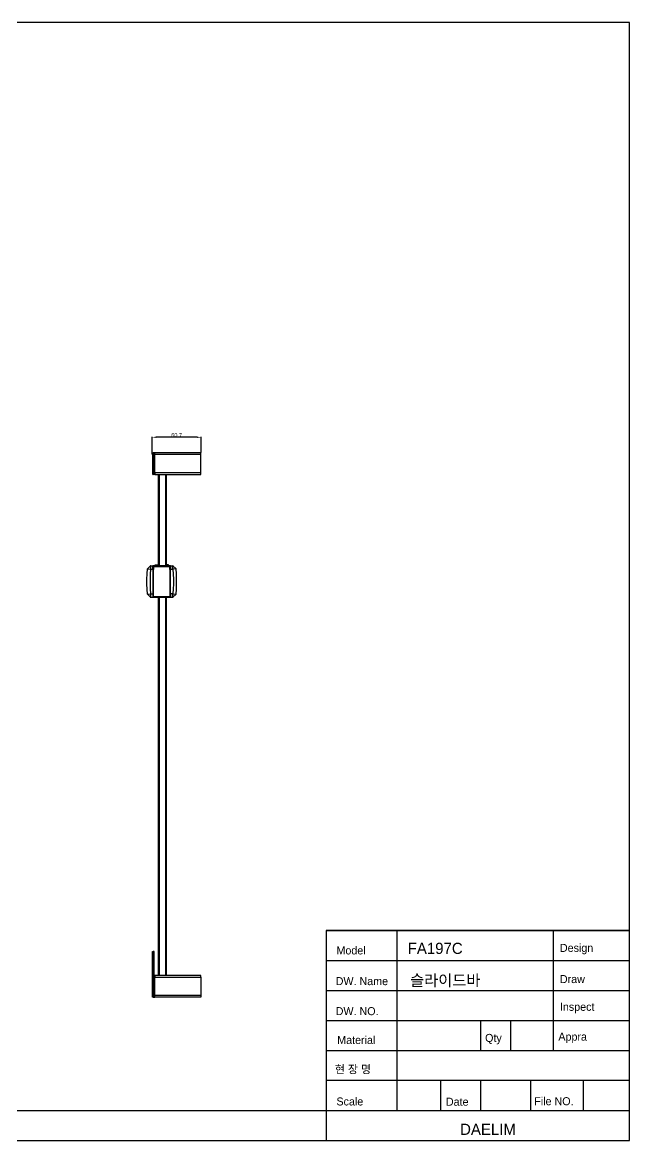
# Model space of a CAD drawing. Header units: millimetres. Extents: x -508 to 1009, y 1682 to 3079.
# Drawn here: x 250 to 1009, y 1682 to 3079 of the extents above; entities that cross this region are included whole.
import ezdxf

# ---------------------------------------------------------------- set-up
doc = ezdxf.new("R2010")
doc.units = ezdxf.units.MM
doc.header["$MEASUREMENT"] = 0
for name, color, linetype in [('____', 5, 'Continuous'), ('Default', 7, 'Continuous'), ('Make2D visible lines', 7, 'Continuous'), ('Make2D visible lines - Tangent', 7, 'Continuous'), ('TEX', 31, 'Continuous')]:
    doc.layers.add(name, color=color, linetype=linetype)
doc.styles.add('Arial', font='arial.ttf')
doc.dimstyles.new('Dimension Style 01', dxfattribs={"dimtxt": 5, "dimasz": 5, "dimexe": 0.5, "dimexo": 0.5, "dimgap": 0.09, "dimtad": 1, "dimtoh": 1, "dimdec": 1, "dimzin": 1, "dimdsep": 46, "dimtxsty": 'Arial', "dimcen": 0.5, "dimadec": 1, "dimazin": 0, "dimtfac": 1, "dimtdec": 4, "dimtix": 1, "dimtmove": 0, "dimatfit": 3, "dimfxl": 1, "dimtolj": 1, "dimtzin": 1, "dimarcsym": 0})

# ---------------------------------------------------------------- blocks, each defined once
blk = doc.blocks.new('*D4')
at = {"layer": 'Default', "color": 0, "lineweight": -2, "transparency": 16777216}
for p, q in [((412.7, 2539.7), (412.7, 2561.2)), ((468.5, 2560.7), (417.7, 2560.7)), ((473.5, 2541.7), (473.5, 2561.2))]:
    blk.add_line(p, q, dxfattribs=at)
at = {"layer": 'Default', "color": 0, "transparency": 16777216}
for points in [[(417.7, 2561.5), (417.7, 2559.8), (412.7, 2560.7)], [(468.5, 2559.8), (468.5, 2561.5), (473.5, 2560.7)]]:
    blk.add_solid(points, dxfattribs=at)
at = {"layer": 'Defpoints', "color": 0, "transparency": 16777216}
for p in [(412.7, 2560.7), (412.7, 2539.2), (473.5, 2541.2)]:
    blk.add_point(p, dxfattribs=at)
at = {"layer": 'Default', "color": 0, "transparency": 16777216, "insert": (443.1, 2563.3), "char_height": 5, "attachment_point": 5, "style": 'Arial'}
blk.add_mtext('\\A1;60.7', dxfattribs=at)

msp = doc.modelspace()

# ---------------------------------------------------------------- linework, layer by layer
at = {"layer": '____'}
for p, q in [((1008.72, 3078.93), (-507.83, 3078.93)), ((1008.72, 1682.06), (1008.72, 3078.93)), ((629.99, 1944.56), (1008.72, 1944.56)), ((629.99, 1944.56), (629.99, 1682.06)), ((1008.72, 1944.56), (629.99, 1944.56)), ((-507.83, 1682.06), (1008.72, 1682.06))]:
    msp.add_line(p, q, dxfattribs=at)
at = {"layer": 'Make2D visible lines'}
for p, q in [((413.73, 2539.18), (412.73, 2539.18)), ((412.73, 2539.18), (412.73, 2516.18)), ((415.04, 2541.18), (413.73, 2541.18)), ((415.04, 2539.18), (413.73, 2539.18)), ((415.05, 2541.18), (415.04, 2541.18)), ((415.04, 2541.18), (415.04, 2539.18)), ((415.07, 2541.18), (415.05, 2541.18)), ((415.08, 2541.18), (415.07, 2541.18)), ((415.09, 2541.18), (415.08, 2541.18)), ((415.1, 2541.18), (415.09, 2541.18)), ((415.11, 2541.18), (415.1, 2541.18)), ((415.12, 2541.18), (415.11, 2541.18)), ((415.13, 2541.17), (415.12, 2541.18)), ((415.14, 2541.17), (415.13, 2541.17)), ((415.15, 2541.17), (415.14, 2541.17)), ((415.15, 2541.16), (415.15, 2541.17)), ((415.16, 2541.16), (415.15, 2541.16)), ((415.17, 2541.16), (415.16, 2541.16)), ((415.18, 2541.15), (415.17, 2541.16)), ((415.19, 2541.15), (415.18, 2541.15)), ((415.2, 2541.14), (415.19, 2541.15)), ((415.21, 2541.14), (415.2, 2541.14)), ((415.22, 2541.13), (415.21, 2541.14)), ((415.23, 2541.12), (415.22, 2541.13)), ((415.24, 2541.11), (415.23, 2541.12)), ((415.23, 2541.12), (415.23, 2541.12)), ((415.25, 2541.1), (415.24, 2541.11)), ((415.26, 2541.1), (415.25, 2541.1)), ((415.26, 2541.09), (415.26, 2541.1)), ((415.27, 2541.08), (415.26, 2541.09)), ((415.28, 2541.07), (415.27, 2541.08)), ((415.29, 2541.06), (415.28, 2541.07)), ((415.28, 2541.07), (415.28, 2541.07)), ((415.3, 2541.05), (415.29, 2541.06)), ((415.3, 2541.04), (415.3, 2541.05)), ((415.31, 2541.03), (415.3, 2541.04)), ((415.31, 2541.02), (415.31, 2541.03)), ((415.32, 2541.01), (415.31, 2541.02)), ((415.32, 2541), (415.32, 2541.01)), ((415.32, 2540.99), (415.32, 2541)), ((415.33, 2540.99), (415.32, 2540.99)), ((415.33, 2540.98), (415.33, 2540.99)), ((415.33, 2540.97), (415.33, 2540.98)), ((415.34, 2540.96), (415.33, 2540.97)), ((415.34, 2540.95), (415.34, 2540.96)), ((415.34, 2540.94), (415.34, 2540.95)), ((415.34, 2540.93), (415.34, 2540.94)), ((415.34, 2540.92), (415.34, 2540.93)), ((415.34, 2540.91), (415.34, 2540.92)), ((415.34, 2540.9), (415.34, 2540.91)), ((415.34, 2540.88), (415.34, 2540.9)), ((415.34, 2539.18), (415.34, 2540.88)), ((415.76, 2539.18), (415.46, 2539.18)), ((415.46, 2539.18), (415.46, 2516.18)), ((473.46, 2541.18), (415.76, 2541.18)), ((473.46, 2539.18), (415.76, 2539.18)), ((473.46, 2539.18), (473.46, 2541.18)), ((473.46, 2516.18), (473.46, 2539.18)), ((412.73, 2516.18), (412.73, 2515.18)), ((412.73, 2515.18), (412.73, 2515.15)), ((412.73, 2515.15), (412.73, 2515.12)), ((412.73, 2515.12), (412.74, 2515.08)), ((412.74, 2515.08), (412.74, 2515.05)), ((412.74, 2515.05), (412.75, 2515.01)), ((412.75, 2515.01), (412.75, 2514.98)), ((412.75, 2514.98), (412.76, 2514.95)), ((412.76, 2514.95), (412.77, 2514.92)), ((412.77, 2514.92), (412.78, 2514.88)), ((412.78, 2514.88), (412.79, 2514.85)), ((412.79, 2514.85), (412.8, 2514.82)), ((412.8, 2514.82), (412.81, 2514.79)), ((412.81, 2514.79), (412.83, 2514.76)), ((412.83, 2514.76), (412.84, 2514.72)), ((412.84, 2514.72), (412.86, 2514.69)), ((412.86, 2514.69), (412.88, 2514.67)), ((412.88, 2514.67), (412.9, 2514.64)), ((412.9, 2514.64), (412.91, 2514.61)), ((412.91, 2514.61), (412.93, 2514.58)), ((412.93, 2514.58), (412.96, 2514.55)), ((412.96, 2514.55), (412.98, 2514.53)), ((412.98, 2514.53), (413, 2514.5)), ((413, 2514.5), (413.02, 2514.48)), ((413.02, 2514.48), (413.05, 2514.45)), ((413.05, 2514.45), (413.07, 2514.43)), ((413.07, 2514.43), (413.1, 2514.41)), ((413.1, 2514.41), (413.13, 2514.39)), ((413.13, 2514.39), (413.15, 2514.37)), ((413.15, 2514.37), (413.18, 2514.35)), ((415.46, 2514.48), (415.46, 2516.18)), ((415.46, 2516.18), (415.76, 2516.18)), ((415.46, 2514.47), (415.46, 2514.48)), ((415.46, 2514.46), (415.46, 2514.47)), ((415.46, 2514.45), (415.46, 2514.46)), ((415.46, 2514.44), (415.46, 2514.45)), ((415.46, 2514.43), (415.46, 2514.44)), ((415.47, 2514.42), (415.46, 2514.43)), ((415.47, 2514.41), (415.47, 2514.42)), ((415.47, 2514.4), (415.47, 2514.41)), ((415.47, 2514.39), (415.47, 2514.4)), ((415.48, 2514.38), (415.47, 2514.39)), ((415.48, 2514.37), (415.48, 2514.38)), ((415.49, 2514.37), (415.48, 2514.37)), ((415.49, 2514.36), (415.49, 2514.37)), ((415.76, 2516.18), (415.76, 2514.18)), ((473.46, 2514.18), (473.46, 2516.18)), ((413.18, 2514.35), (413.21, 2514.33)), ((413.21, 2514.33), (413.24, 2514.31)), ((413.24, 2514.31), (413.27, 2514.3)), ((413.27, 2514.3), (413.3, 2514.28)), ((413.3, 2514.28), (413.33, 2514.27)), ((413.33, 2514.27), (413.36, 2514.25)), ((413.36, 2514.25), (413.4, 2514.24)), ((413.4, 2514.24), (413.43, 2514.23)), ((413.43, 2514.23), (413.46, 2514.22)), ((413.46, 2514.22), (413.49, 2514.21)), ((413.49, 2514.21), (413.53, 2514.21)), ((413.53, 2514.21), (413.56, 2514.2)), ((413.56, 2514.2), (413.6, 2514.19)), ((413.6, 2514.19), (413.63, 2514.19)), ((413.63, 2514.19), (413.66, 2514.19)), ((413.66, 2514.19), (413.7, 2514.19)), ((413.7, 2514.19), (413.73, 2514.18)), ((415.49, 2514.35), (415.49, 2514.36)), ((415.5, 2514.34), (415.49, 2514.35)), ((415.5, 2514.33), (415.5, 2514.34)), ((415.51, 2514.32), (415.5, 2514.33)), ((415.52, 2514.31), (415.51, 2514.32)), ((415.52, 2514.3), (415.52, 2514.31)), ((415.53, 2514.3), (415.52, 2514.3)), ((415.53, 2514.29), (415.53, 2514.3)), ((415.54, 2514.28), (415.53, 2514.29)), ((415.55, 2514.27), (415.54, 2514.28)), ((415.56, 2514.27), (415.55, 2514.27)), ((415.56, 2514.26), (415.56, 2514.27)), ((415.57, 2514.25), (415.56, 2514.26)), ((415.58, 2514.25), (415.57, 2514.25)), ((415.59, 2514.24), (415.58, 2514.25)), ((415.6, 2514.23), (415.59, 2514.24)), ((415.61, 2514.22), (415.6, 2514.23)), ((415.6, 2514.23), (415.6, 2514.23)), ((415.62, 2514.22), (415.61, 2514.22)), ((415.63, 2514.21), (415.62, 2514.22)), ((415.64, 2514.21), (415.63, 2514.21)), ((415.65, 2514.21), (415.64, 2514.21)), ((415.66, 2514.2), (415.65, 2514.21)), ((415.67, 2514.2), (415.66, 2514.2)), ((415.68, 2514.2), (415.67, 2514.2)), ((415.69, 2514.19), (415.68, 2514.2)), ((415.7, 2514.19), (415.69, 2514.19)), ((415.71, 2514.19), (415.7, 2514.19)), ((415.72, 2514.19), (415.71, 2514.19)), ((415.73, 2514.19), (415.72, 2514.19)), ((415.74, 2514.19), (415.73, 2514.19)), ((415.75, 2514.19), (415.74, 2514.19)), ((415.76, 2514.18), (415.75, 2514.19)), ((415.76, 2514.18), (473.46, 2514.18)), ((420.08, 2514.18), (420.08, 2399.94)), ((430.08, 2514.18), (430.08, 2399.94)), ((406.58, 2396.23), (410.57, 2399.94)), ((410.2, 2389.74), (410.02, 2383.54)), ((410.13, 2399.94), (410.57, 2399.94)), ((410.49, 2399.87), (410.16, 2399.94)), ((410.57, 2395.94), (410.2, 2389.74)), ((410.57, 2399.94), (413.3, 2399.94)), ((410.57, 2399.94), (410.57, 2395.94)), ((413.3, 2399.94), (413.34, 2399.94)), ((413.34, 2395.94), (413.3, 2395.94)), ((413.3, 2395.94), (413.3, 2364.94)), ((435.56, 2399.94), (413.34, 2399.94)), ((413.34, 2399.94), (413.37, 2399.93)), ((413.37, 2395.94), (413.34, 2395.94)), ((413.37, 2399.93), (413.41, 2399.93)), ((413.41, 2395.95), (413.37, 2395.94)), ((413.41, 2399.93), (413.44, 2399.93)), ((413.44, 2395.95), (413.41, 2395.95)), ((413.44, 2399.93), (413.47, 2399.92)), ((413.48, 2395.95), (413.44, 2395.95)), ((413.47, 2399.92), (413.51, 2399.91)), ((413.51, 2395.95), (413.48, 2395.95)), ((413.51, 2399.91), (413.54, 2399.91)), ((413.55, 2395.94), (413.51, 2395.95)), ((413.54, 2399.91), (413.58, 2399.9)), ((413.58, 2395.94), (413.55, 2395.94)), ((413.58, 2399.9), (413.61, 2399.89)), ((413.62, 2395.94), (413.58, 2395.94)), ((413.61, 2399.89), (413.64, 2399.88)), ((413.65, 2395.93), (413.62, 2395.94)), ((413.64, 2399.88), (413.68, 2399.86)), ((413.69, 2395.92), (413.65, 2395.93)), ((413.68, 2399.86), (413.71, 2399.85)), ((413.72, 2395.91), (413.69, 2395.92)), ((413.71, 2399.85), (413.74, 2399.84)), ((413.76, 2395.9), (413.72, 2395.91)), ((413.74, 2399.84), (413.77, 2399.82)), ((413.79, 2395.89), (413.76, 2395.9)), ((413.77, 2399.82), (413.8, 2399.8)), ((413.83, 2395.88), (413.79, 2395.89)), ((413.8, 2399.8), (413.83, 2399.78)), ((413.83, 2399.78), (413.86, 2399.77)), ((413.86, 2395.87), (413.83, 2395.88)), ((413.86, 2399.77), (413.89, 2399.75)), ((413.89, 2395.85), (413.86, 2395.87)), ((413.89, 2399.75), (413.92, 2399.72)), ((413.92, 2395.84), (413.89, 2395.85)), ((413.92, 2399.72), (413.94, 2399.7)), ((413.95, 2395.82), (413.92, 2395.84)), ((413.94, 2399.7), (413.97, 2399.68)), ((413.99, 2395.81), (413.95, 2395.82)), ((413.97, 2399.68), (414, 2399.66)), ((414.02, 2395.79), (413.99, 2395.81)), ((414, 2399.66), (414.02, 2399.63)), ((414.02, 2399.63), (414.04, 2399.61)), ((414.05, 2395.77), (414.02, 2395.79)), ((414.04, 2399.61), (414.07, 2399.58)), ((414.08, 2395.75), (414.05, 2395.77)), ((414.07, 2399.58), (414.09, 2399.55)), ((414.1, 2395.73), (414.08, 2395.75)), ((414.09, 2399.55), (414.11, 2399.52)), ((414.13, 2395.7), (414.1, 2395.73)), ((414.11, 2399.52), (414.13, 2399.5)), ((414.13, 2399.5), (414.15, 2399.47)), ((414.16, 2395.68), (414.13, 2395.7)), ((414.15, 2399.47), (414.17, 2399.44)), ((414.18, 2395.66), (414.16, 2395.68)), ((414.17, 2399.44), (414.18, 2399.41)), ((414.18, 2399.41), (414.2, 2399.37)), ((414.21, 2395.63), (414.18, 2395.66)), ((414.2, 2399.37), (414.21, 2399.34)), ((414.21, 2399.34), (414.23, 2399.31)), ((414.23, 2395.6), (414.21, 2395.63)), ((414.23, 2399.31), (414.24, 2399.28)), ((414.26, 2395.58), (414.23, 2395.6)), ((414.24, 2399.28), (414.25, 2399.25)), ((414.25, 2399.25), (414.26, 2399.21)), ((414.26, 2399.21), (414.27, 2399.18)), ((414.28, 2395.55), (414.26, 2395.58)), ((414.27, 2399.18), (414.28, 2399.14)), ((414.28, 2399.14), (414.29, 2399.11)), ((414.3, 2395.52), (414.28, 2395.55)), ((414.29, 2399.11), (414.29, 2399.08)), ((414.29, 2399.08), (414.3, 2399.04)), ((414.3, 2399.04), (414.3, 2399.01)), ((414.3, 2399.01), (414.3, 2398.97)), ((414.3, 2398.97), (414.3, 2398.94)), ((414.3, 2398.94), (414.3, 2395.54)), ((414.3, 2365.35), (414.3, 2395.52)), ((416.11, 2400.89), (416.11, 2399.94)), ((432.26, 2401.39), (430.08, 2401.39)), ((432.27, 2401.39), (432.26, 2401.39)), ((432.29, 2401.39), (432.27, 2401.39)), ((432.31, 2401.39), (432.29, 2401.39)), ((432.33, 2401.39), (432.31, 2401.39)), ((432.34, 2401.38), (432.33, 2401.39)), ((432.36, 2401.38), (432.34, 2401.38)), ((432.38, 2401.38), (432.36, 2401.38)), ((432.39, 2401.37), (432.38, 2401.38)), ((432.41, 2401.37), (432.39, 2401.37)), ((432.42, 2401.36), (432.41, 2401.37)), ((432.44, 2401.36), (432.42, 2401.36)), ((432.46, 2401.35), (432.44, 2401.36)), ((432.47, 2401.34), (432.46, 2401.35)), ((432.49, 2401.34), (432.47, 2401.34)), ((432.5, 2401.33), (432.49, 2401.34)), ((432.52, 2401.32), (432.5, 2401.33)), ((432.53, 2401.31), (432.52, 2401.32)), ((432.55, 2401.3), (432.53, 2401.31)), ((432.56, 2401.29), (432.55, 2401.3)), ((432.57, 2401.28), (432.56, 2401.29)), ((432.59, 2401.27), (432.57, 2401.28)), ((432.6, 2401.26), (432.59, 2401.27)), ((432.61, 2401.24), (432.6, 2401.26)), ((432.62, 2401.23), (432.61, 2401.24)), ((432.63, 2401.22), (432.62, 2401.23)), ((432.65, 2401.21), (432.63, 2401.22)), ((432.66, 2401.19), (432.65, 2401.21)), ((432.67, 2401.18), (432.66, 2401.19)), ((432.68, 2401.17), (432.67, 2401.18)), ((432.68, 2401.15), (432.68, 2401.17)), ((432.69, 2401.14), (432.68, 2401.15)), ((432.7, 2401.12), (432.69, 2401.14)), ((432.71, 2401.11), (432.7, 2401.12)), ((432.72, 2401.09), (432.71, 2401.11)), ((432.72, 2401.07), (432.72, 2401.09)), ((432.73, 2401.06), (432.72, 2401.07)), ((432.73, 2401.04), (432.73, 2401.06)), ((432.74, 2401.03), (432.73, 2401.04)), ((432.74, 2401.01), (432.74, 2401.03)), ((432.75, 2400.99), (432.74, 2401.01)), ((432.75, 2400.98), (432.75, 2400.99)), ((432.75, 2400.96), (432.75, 2400.98)), ((432.75, 2400.94), (432.75, 2400.96)), ((432.76, 2400.93), (432.75, 2400.94)), ((432.76, 2400.91), (432.76, 2400.93)), ((432.76, 2400.89), (432.76, 2400.91)), ((432.76, 2399.94), (432.76, 2400.89)), ((434.59, 2398.94), (434.6, 2398.97)), ((434.59, 2395.54), (434.59, 2398.94)), ((434.62, 2395.55), (434.59, 2395.52)), ((434.59, 2395.52), (434.59, 2365.35)), ((434.6, 2399.08), (434.61, 2399.11)), ((434.6, 2399.04), (434.6, 2399.08)), ((434.6, 2399.01), (434.6, 2399.04)), ((434.6, 2398.97), (434.6, 2399.01)), ((434.61, 2399.11), (434.62, 2399.14)), ((434.62, 2399.18), (434.63, 2399.21)), ((434.62, 2399.14), (434.62, 2399.18)), ((434.64, 2395.58), (434.62, 2395.55)), ((434.63, 2399.21), (434.64, 2399.25)), ((434.64, 2399.25), (434.66, 2399.28)), ((434.66, 2395.6), (434.64, 2395.58)), ((434.66, 2399.28), (434.67, 2399.31)), ((434.69, 2395.63), (434.66, 2395.6)), ((434.67, 2399.31), (434.68, 2399.34)), ((434.68, 2399.34), (434.7, 2399.37)), ((434.71, 2395.66), (434.69, 2395.63)), ((434.7, 2399.37), (434.71, 2399.41)), ((434.71, 2399.41), (434.73, 2399.44)), ((434.74, 2395.68), (434.71, 2395.66)), ((434.73, 2399.44), (434.75, 2399.47)), ((434.76, 2395.7), (434.74, 2395.68)), ((434.75, 2399.47), (434.77, 2399.5)), ((434.79, 2395.73), (434.76, 2395.7)), ((434.77, 2399.5), (434.79, 2399.52)), ((434.79, 2399.52), (434.81, 2399.55)), ((434.82, 2395.75), (434.79, 2395.73)), ((434.81, 2399.55), (434.83, 2399.58)), ((434.85, 2395.77), (434.82, 2395.75)), ((434.83, 2399.58), (434.85, 2399.61)), ((434.85, 2399.61), (434.88, 2399.63)), ((434.88, 2395.79), (434.85, 2395.77)), ((434.88, 2399.63), (434.9, 2399.66)), ((434.91, 2395.81), (434.88, 2395.79)), ((434.9, 2399.66), (434.93, 2399.68)), ((434.94, 2395.82), (434.91, 2395.81)), ((434.93, 2399.68), (434.95, 2399.7)), ((434.97, 2395.84), (434.94, 2395.82)), ((434.95, 2399.7), (434.98, 2399.72)), ((435, 2395.85), (434.97, 2395.84)), ((434.98, 2399.72), (435.01, 2399.75)), ((435.04, 2395.87), (435, 2395.85)), ((435.01, 2399.75), (435.04, 2399.77)), ((435.04, 2399.77), (435.06, 2399.78)), ((435.07, 2395.88), (435.04, 2395.87)), ((435.06, 2399.78), (435.09, 2399.8)), ((435.1, 2395.89), (435.07, 2395.88)), ((435.09, 2399.8), (435.13, 2399.82)), ((435.14, 2395.9), (435.1, 2395.89)), ((435.13, 2399.82), (435.16, 2399.84)), ((435.17, 2395.91), (435.14, 2395.9)), ((435.16, 2399.84), (435.19, 2399.85)), ((435.21, 2395.92), (435.17, 2395.91)), ((435.19, 2399.85), (435.22, 2399.86)), ((435.24, 2395.93), (435.21, 2395.92)), ((435.22, 2399.86), (435.25, 2399.88)), ((435.28, 2395.94), (435.24, 2395.93)), ((435.25, 2399.88), (435.29, 2399.89)), ((435.31, 2395.94), (435.28, 2395.94)), ((435.29, 2399.89), (435.32, 2399.9)), ((435.35, 2395.94), (435.31, 2395.94)), ((435.32, 2399.9), (435.35, 2399.91)), ((435.35, 2399.91), (435.39, 2399.91)), ((435.38, 2395.95), (435.35, 2395.94)), ((435.42, 2395.95), (435.38, 2395.95)), ((435.39, 2399.91), (435.42, 2399.92)), ((435.42, 2399.92), (435.46, 2399.93)), ((435.45, 2395.95), (435.42, 2395.95)), ((435.49, 2395.95), (435.45, 2395.95)), ((435.46, 2399.93), (435.49, 2399.93)), ((435.49, 2399.93), (435.53, 2399.93)), ((435.52, 2395.94), (435.49, 2395.95)), ((435.56, 2395.94), (435.52, 2395.94)), ((435.53, 2399.93), (435.56, 2399.94)), ((435.56, 2399.94), (435.59, 2399.94)), ((435.59, 2395.94), (435.56, 2395.94)), ((435.59, 2399.94), (435.59, 2395.94)), ((435.59, 2399.94), (438.43, 2399.94)), ((435.59, 2395.94), (438.43, 2395.94)), ((435.59, 2364.94), (435.59, 2395.94)), ((438.43, 2395.94), (438.43, 2399.94)), ((438.43, 2399.94), (438.77, 2399.94)), ((438.43, 2399.94), (442.42, 2396.23)), ((442.42, 2396.23), (438.43, 2395.94)), ((438.43, 2395.94), (438.79, 2389.74)), ((438.74, 2399.94), (438.47, 2399.89)), ((438.79, 2389.74), (438.97, 2383.54)), ((442.79, 2389.92), (442.42, 2396.23)), ((442.97, 2383.6), (442.79, 2389.92)), ((410.02, 2383.54), (410.02, 2377.33)), ((410.02, 2377.33), (410.2, 2371.13)), ((438.97, 2377.33), (438.79, 2371.13)), ((438.97, 2383.54), (438.97, 2377.33)), ((442.79, 2370.95), (442.97, 2377.27)), ((442.97, 2377.27), (442.97, 2383.6)), ((406.58, 2364.64), (410.57, 2364.94)), ((410.57, 2360.94), (406.58, 2364.64)), ((410.13, 2360.94), (410.57, 2360.94)), ((410.16, 2360.94), (410.49, 2361.01)), ((410.2, 2371.13), (410.57, 2364.94)), ((410.57, 2364.94), (410.57, 2360.94)), ((410.57, 2364.94), (413.3, 2364.94)), ((410.57, 2360.94), (413.3, 2360.94)), ((413.3, 2364.94), (413.34, 2364.93)), ((413.3, 2364.94), (413.3, 2360.94)), ((413.3, 2360.94), (413.34, 2360.94)), ((413.34, 2364.93), (413.37, 2364.93)), ((413.34, 2360.94), (435.55, 2360.94)), ((413.34, 2360.94), (413.37, 2360.94)), ((413.37, 2364.93), (413.41, 2364.93)), ((413.37, 2360.94), (413.41, 2360.94)), ((413.41, 2364.93), (413.44, 2364.92)), ((413.41, 2360.94), (413.44, 2360.95)), ((413.44, 2364.92), (413.48, 2364.93)), ((413.44, 2360.95), (413.47, 2360.95)), ((413.47, 2360.95), (413.51, 2360.96)), ((413.48, 2364.93), (413.51, 2364.93)), ((413.51, 2364.93), (413.55, 2364.93)), ((413.51, 2360.96), (413.54, 2360.97)), ((413.54, 2360.97), (413.58, 2360.98)), ((413.55, 2364.93), (413.58, 2364.93)), ((413.58, 2364.93), (413.62, 2364.94)), ((413.58, 2360.98), (413.61, 2360.99)), ((413.61, 2360.99), (413.64, 2361)), ((413.62, 2364.94), (413.65, 2364.94)), ((413.64, 2361), (413.68, 2361.01)), ((413.65, 2364.94), (413.69, 2364.95)), ((413.68, 2361.01), (413.71, 2361.02)), ((413.69, 2364.95), (413.72, 2364.96)), ((413.71, 2361.02), (413.74, 2361.04)), ((413.72, 2364.96), (413.76, 2364.97)), ((413.74, 2361.04), (413.77, 2361.05)), ((413.76, 2364.97), (413.79, 2364.98)), ((413.77, 2361.05), (413.8, 2361.07)), ((413.79, 2364.98), (413.83, 2364.99)), ((413.8, 2361.07), (413.83, 2361.09)), ((413.83, 2364.99), (413.86, 2365)), ((413.83, 2361.09), (413.86, 2361.11)), ((413.86, 2365), (413.89, 2365.02)), ((413.86, 2361.11), (413.89, 2361.13)), ((413.89, 2365.02), (413.92, 2365.03)), ((413.89, 2361.13), (413.92, 2361.15)), ((413.92, 2365.03), (413.95, 2365.05)), ((413.92, 2361.15), (413.94, 2361.17)), ((413.94, 2361.17), (413.97, 2361.19)), ((413.95, 2365.05), (413.99, 2365.07)), ((413.97, 2361.19), (414, 2361.22)), ((413.99, 2365.07), (414.02, 2365.09)), ((414, 2361.22), (414.02, 2361.24)), ((414.02, 2365.09), (414.05, 2365.11)), ((414.02, 2361.24), (414.04, 2361.27)), ((414.04, 2361.27), (414.07, 2361.29)), ((414.05, 2365.11), (414.08, 2365.13)), ((414.07, 2361.29), (414.09, 2361.32)), ((414.08, 2365.13), (414.1, 2365.15)), ((414.09, 2361.32), (414.11, 2361.35)), ((414.1, 2365.15), (414.13, 2365.17)), ((414.11, 2361.35), (414.13, 2361.38)), ((414.13, 2365.17), (414.16, 2365.19)), ((414.13, 2361.38), (414.15, 2361.41)), ((414.15, 2361.41), (414.17, 2361.44)), ((414.16, 2365.19), (414.18, 2365.22)), ((414.17, 2361.44), (414.18, 2361.47)), ((414.18, 2365.22), (414.21, 2365.24)), ((414.18, 2361.47), (414.2, 2361.5)), ((414.2, 2361.5), (414.21, 2361.53)), ((414.21, 2365.24), (414.23, 2365.27)), ((414.21, 2361.53), (414.23, 2361.56)), ((414.23, 2365.27), (414.26, 2365.3)), ((414.23, 2361.56), (414.24, 2361.59)), ((414.24, 2361.59), (414.25, 2361.63)), ((414.25, 2361.63), (414.26, 2361.66)), ((414.26, 2365.3), (414.28, 2365.32)), ((414.26, 2361.66), (414.27, 2361.69)), ((414.27, 2361.69), (414.28, 2361.73)), ((414.28, 2365.32), (414.3, 2365.35)), ((414.28, 2361.73), (414.29, 2361.76)), ((414.29, 2361.8), (414.3, 2361.83)), ((414.29, 2361.76), (414.29, 2361.8)), ((414.3, 2361.94), (414.3, 2365.33)), ((414.3, 2361.9), (414.3, 2361.94)), ((414.3, 2361.87), (414.3, 2361.9)), ((414.3, 2361.83), (414.3, 2361.87)), ((420.08, 2360.94), (420.08, 2061.22)), ((430.08, 2360.94), (430.08, 2061.22)), ((434.59, 2365.35), (434.62, 2365.32)), ((434.59, 2365.33), (434.59, 2361.94)), ((434.59, 2361.94), (434.6, 2361.9)), ((434.6, 2361.9), (434.6, 2361.87)), ((434.6, 2361.87), (434.6, 2361.83)), ((434.6, 2361.83), (434.6, 2361.8)), ((434.6, 2361.8), (434.61, 2361.76)), ((434.61, 2361.76), (434.62, 2361.73)), ((434.62, 2365.32), (434.64, 2365.3)), ((434.62, 2361.73), (434.62, 2361.69)), ((434.62, 2361.69), (434.63, 2361.66)), ((434.63, 2361.66), (434.64, 2361.63)), ((434.64, 2365.3), (434.66, 2365.27)), ((434.64, 2361.63), (434.66, 2361.59)), ((434.66, 2365.27), (434.69, 2365.24)), ((434.66, 2361.59), (434.67, 2361.56)), ((434.67, 2361.56), (434.68, 2361.53)), ((434.68, 2361.53), (434.7, 2361.5)), ((434.69, 2365.24), (434.71, 2365.22)), ((434.7, 2361.5), (434.71, 2361.47)), ((434.71, 2365.22), (434.74, 2365.19)), ((434.71, 2361.47), (434.73, 2361.44)), ((434.73, 2361.44), (434.75, 2361.41)), ((434.74, 2365.19), (434.76, 2365.17)), ((434.75, 2361.41), (434.77, 2361.38)), ((434.76, 2365.17), (434.79, 2365.15)), ((434.77, 2361.38), (434.79, 2361.35)), ((434.79, 2365.15), (434.82, 2365.13)), ((434.79, 2361.35), (434.81, 2361.32)), ((434.81, 2361.32), (434.83, 2361.29)), ((434.82, 2365.13), (434.85, 2365.11)), ((434.83, 2361.29), (434.85, 2361.27)), ((434.85, 2365.11), (434.88, 2365.09)), ((434.85, 2361.27), (434.88, 2361.24)), ((434.88, 2365.09), (434.91, 2365.07)), ((434.88, 2361.24), (434.9, 2361.22)), ((434.9, 2361.22), (434.93, 2361.19)), ((434.91, 2365.07), (434.94, 2365.05)), ((434.93, 2361.19), (434.95, 2361.17)), ((434.94, 2365.05), (434.97, 2365.03)), ((434.95, 2361.17), (434.98, 2361.15)), ((434.97, 2365.03), (435, 2365.02)), ((434.98, 2361.15), (435.01, 2361.13)), ((435, 2365.02), (435.04, 2365)), ((435.01, 2361.13), (435.04, 2361.11)), ((435.04, 2365), (435.07, 2364.99)), ((435.04, 2361.11), (435.06, 2361.09)), ((435.06, 2361.09), (435.09, 2361.07)), ((435.07, 2364.99), (435.1, 2364.98)), ((435.09, 2361.07), (435.13, 2361.05)), ((435.1, 2364.98), (435.14, 2364.97)), ((435.13, 2361.05), (435.16, 2361.04)), ((435.14, 2364.97), (435.17, 2364.96)), ((435.16, 2361.04), (435.19, 2361.02)), ((435.17, 2364.96), (435.21, 2364.95)), ((435.19, 2361.02), (435.22, 2361.01)), ((435.21, 2364.95), (435.24, 2364.94)), ((435.22, 2361.01), (435.25, 2361)), ((435.24, 2364.94), (435.28, 2364.94)), ((435.25, 2361), (435.29, 2360.99)), ((435.28, 2364.94), (435.31, 2364.93)), ((435.29, 2360.99), (435.32, 2360.98)), ((435.31, 2364.93), (435.35, 2364.93)), ((435.32, 2360.98), (435.35, 2360.97)), ((435.35, 2364.93), (435.38, 2364.93)), ((435.35, 2360.97), (435.39, 2360.96)), ((435.38, 2364.93), (435.42, 2364.93)), ((435.39, 2360.96), (435.42, 2360.95)), ((435.42, 2364.93), (435.45, 2364.92)), ((435.42, 2360.95), (435.46, 2360.95)), ((435.45, 2364.92), (435.49, 2364.93)), ((435.46, 2360.95), (435.49, 2360.94)), ((435.49, 2364.93), (435.52, 2364.93)), ((435.49, 2360.94), (435.53, 2360.94)), ((435.52, 2364.93), (435.56, 2364.93)), ((435.53, 2360.94), (435.56, 2360.94)), ((435.56, 2364.93), (435.59, 2364.94)), ((435.56, 2360.94), (435.59, 2360.94)), ((438.43, 2364.94), (435.59, 2364.94)), ((435.59, 2364.94), (435.59, 2360.94)), ((435.59, 2360.94), (438.43, 2360.94)), ((438.79, 2371.13), (438.43, 2364.94)), ((438.43, 2360.94), (438.43, 2364.94)), ((438.43, 2364.94), (442.42, 2364.64)), ((442.42, 2364.64), (438.43, 2360.94)), ((438.43, 2360.94), (438.77, 2360.94)), ((438.47, 2360.98), (438.73, 2360.94)), ((442.42, 2364.64), (442.79, 2370.95)), ((420.08, 2061.22), (420.08, 1888.18)), ((430.08, 2061.22), (430.08, 1888.18)), ((412.73, 1917.37), (412.74, 1917.4)), ((412.73, 1917.33), (412.73, 1917.37)), ((412.73, 1916.33), (412.73, 1917.33)), ((412.73, 1863.18), (412.73, 1916.33)), ((412.74, 1917.47), (412.75, 1917.5)), ((412.74, 1917.43), (412.74, 1917.47)), ((412.74, 1917.4), (412.74, 1917.43)), ((412.75, 1917.54), (412.76, 1917.57)), ((412.75, 1917.5), (412.75, 1917.54)), ((412.76, 1917.57), (412.77, 1917.6)), ((412.77, 1917.6), (412.78, 1917.63)), ((412.78, 1917.63), (412.79, 1917.67)), ((412.79, 1917.67), (412.8, 1917.7)), ((412.8, 1917.7), (412.82, 1917.73)), ((412.82, 1917.73), (412.83, 1917.76)), ((412.83, 1917.76), (412.85, 1917.79)), ((412.85, 1917.79), (412.86, 1917.82)), ((412.86, 1917.82), (412.88, 1917.85)), ((412.88, 1917.85), (412.9, 1917.88)), ((412.9, 1917.88), (412.92, 1917.91)), ((412.92, 1917.91), (412.94, 1917.94)), ((412.94, 1917.94), (412.96, 1917.96)), ((412.96, 1917.96), (412.98, 1917.99)), ((412.98, 1917.99), (413, 1918.01)), ((413, 1918.01), (413.03, 1918.04)), ((413.03, 1918.04), (413.05, 1918.06)), ((413.05, 1918.06), (413.08, 1918.09)), ((413.08, 1918.09), (413.1, 1918.11)), ((413.1, 1918.11), (413.13, 1918.13)), ((413.13, 1918.13), (413.16, 1918.15)), ((413.16, 1918.15), (413.19, 1918.17)), ((413.19, 1918.17), (413.21, 1918.19)), ((413.21, 1918.19), (413.24, 1918.2)), ((413.24, 1918.2), (413.27, 1918.22)), ((413.27, 1918.22), (413.3, 1918.24)), ((413.3, 1918.24), (413.34, 1918.25)), ((413.34, 1918.25), (413.37, 1918.26)), ((413.37, 1918.26), (413.4, 1918.27)), ((413.4, 1918.27), (413.43, 1918.29)), ((413.43, 1918.29), (413.46, 1918.3)), ((413.46, 1918.3), (413.5, 1918.3)), ((413.5, 1918.3), (413.53, 1918.31)), ((413.53, 1918.31), (413.56, 1918.32)), ((413.56, 1918.32), (413.6, 1918.32)), ((413.6, 1918.32), (413.63, 1918.33)), ((413.63, 1918.33), (413.67, 1918.33)), ((413.67, 1918.33), (413.7, 1918.33)), ((413.7, 1918.33), (413.73, 1918.33)), ((415.11, 1918.33), (413.73, 1918.33)), ((413.73, 1918.33), (413.73, 1916.33)), ((413.73, 1916.33), (413.73, 1863.18)), ((415.11, 1916.33), (415.11, 1918.33)), ((415.11, 1863.18), (415.11, 1916.33)), ((415.47, 1887.95), (415.46, 1887.94)), ((415.46, 1887.94), (415.46, 1887.93)), ((415.46, 1887.93), (415.46, 1887.92)), ((415.46, 1887.92), (415.46, 1887.91)), ((415.46, 1887.91), (415.46, 1887.9)), ((415.46, 1887.9), (415.46, 1887.88)), ((415.46, 1887.88), (415.46, 1886.18)), ((415.48, 1887.99), (415.47, 1887.98)), ((415.47, 1887.98), (415.47, 1887.97)), ((415.47, 1887.97), (415.47, 1887.96)), ((415.47, 1887.96), (415.47, 1887.95)), ((415.49, 1888), (415.48, 1887.99)), ((415.48, 1887.99), (415.48, 1887.99)), ((415.5, 1888.03), (415.49, 1888.02)), ((415.49, 1888.02), (415.49, 1888.01)), ((415.49, 1888.01), (415.49, 1888)), ((415.51, 1888.05), (415.5, 1888.04)), ((415.5, 1888.04), (415.5, 1888.03)), ((415.52, 1888.06), (415.51, 1888.05)), ((415.53, 1888.07), (415.52, 1888.07)), ((415.52, 1888.07), (415.52, 1888.06)), ((415.54, 1888.09), (415.53, 1888.08)), ((415.53, 1888.08), (415.53, 1888.07)), ((415.55, 1888.1), (415.54, 1888.09)), ((415.56, 1888.1), (415.55, 1888.1)), ((415.57, 1888.12), (415.56, 1888.11)), ((415.56, 1888.11), (415.56, 1888.1)), ((415.58, 1888.12), (415.57, 1888.12)), ((415.59, 1888.13), (415.58, 1888.12)), ((415.6, 1888.14), (415.59, 1888.13)), ((415.61, 1888.15), (415.6, 1888.14)), ((415.6, 1888.14), (415.6, 1888.14)), ((415.62, 1888.15), (415.61, 1888.15)), ((415.63, 1888.16), (415.62, 1888.15)), ((415.64, 1888.16), (415.63, 1888.16)), ((415.65, 1888.16), (415.64, 1888.16)), ((415.66, 1888.17), (415.65, 1888.16)), ((415.67, 1888.17), (415.66, 1888.17)), ((415.68, 1888.17), (415.67, 1888.17)), ((415.69, 1888.18), (415.68, 1888.17)), ((415.7, 1888.18), (415.69, 1888.18)), ((415.71, 1888.18), (415.7, 1888.18)), ((415.72, 1888.18), (415.71, 1888.18)), ((415.73, 1888.18), (415.72, 1888.18)), ((415.74, 1888.18), (415.73, 1888.18)), ((415.75, 1888.18), (415.74, 1888.18)), ((415.76, 1888.18), (415.75, 1888.18)), ((413.73, 1863.18), (412.73, 1863.18)), ((412.73, 1862.18), (412.73, 1863.18)), ((412.73, 1862.15), (412.73, 1862.18)), ((412.74, 1862.12), (412.73, 1862.15)), ((412.74, 1862.08), (412.74, 1862.12)), ((412.74, 1862.05), (412.74, 1862.08)), ((412.75, 1862.01), (412.74, 1862.05)), ((412.75, 1861.98), (412.75, 1862.01)), ((412.76, 1861.95), (412.75, 1861.98)), ((412.77, 1861.92), (412.76, 1861.95)), ((412.78, 1861.88), (412.77, 1861.92)), ((412.79, 1861.85), (412.78, 1861.88)), ((412.8, 1861.82), (412.79, 1861.85)), ((412.82, 1861.79), (412.8, 1861.82)), ((412.83, 1861.76), (412.82, 1861.79)), ((412.85, 1861.72), (412.83, 1861.76)), ((412.86, 1861.69), (412.85, 1861.72)), ((412.88, 1861.67), (412.86, 1861.69)), ((412.9, 1861.64), (412.88, 1861.67)), ((412.92, 1861.61), (412.9, 1861.64)), ((412.94, 1861.58), (412.92, 1861.61)), ((412.96, 1861.55), (412.94, 1861.58)), ((412.98, 1861.53), (412.96, 1861.55)), ((413, 1861.5), (412.98, 1861.53)), ((413.03, 1861.48), (413, 1861.5)), ((413.05, 1861.45), (413.03, 1861.48)), ((413.08, 1861.43), (413.05, 1861.45)), ((413.1, 1861.41), (413.08, 1861.43)), ((413.13, 1861.39), (413.1, 1861.41)), ((413.16, 1861.37), (413.13, 1861.39)), ((413.19, 1861.35), (413.16, 1861.37)), ((413.21, 1861.33), (413.19, 1861.35)), ((413.24, 1861.31), (413.21, 1861.33)), ((413.27, 1861.3), (413.24, 1861.31)), ((413.3, 1861.28), (413.27, 1861.3)), ((413.34, 1861.27), (413.3, 1861.28)), ((413.37, 1861.25), (413.34, 1861.27)), ((413.4, 1861.24), (413.37, 1861.25)), ((413.43, 1861.23), (413.4, 1861.24)), ((413.46, 1861.22), (413.43, 1861.23)), ((413.5, 1861.21), (413.46, 1861.22)), ((413.53, 1861.21), (413.5, 1861.21)), ((413.56, 1861.2), (413.53, 1861.21)), ((413.6, 1861.19), (413.56, 1861.2)), ((413.63, 1861.19), (413.6, 1861.19)), ((413.67, 1861.19), (413.63, 1861.19)), ((413.7, 1861.19), (413.67, 1861.19)), ((413.73, 1861.18), (413.7, 1861.19)), ((415.11, 1863.18), (413.73, 1863.18)), ((413.73, 1863.18), (413.73, 1861.18)), ((413.73, 1861.18), (415.11, 1861.18)), ((415.11, 1861.18), (415.11, 1863.18))]:
    msp.add_line(p, q, dxfattribs=at)
at = {"layer": 'Make2D visible lines - Tangent'}
for p, q in [((412.73, 2540.25), (412.74, 2540.29)), ((412.73, 2540.22), (412.73, 2540.25)), ((412.73, 2540.18), (412.73, 2540.22)), ((412.73, 2539.18), (412.73, 2540.18)), ((412.74, 2540.32), (412.75, 2540.35)), ((412.74, 2540.29), (412.74, 2540.32)), ((412.75, 2540.39), (412.76, 2540.42)), ((412.75, 2540.35), (412.75, 2540.39)), ((412.76, 2540.42), (412.77, 2540.45)), ((412.77, 2540.45), (412.78, 2540.49)), ((412.78, 2540.49), (412.79, 2540.52)), ((412.79, 2540.52), (412.8, 2540.55)), ((412.8, 2540.55), (412.81, 2540.58)), ((412.81, 2540.58), (412.83, 2540.61)), ((412.83, 2540.61), (412.84, 2540.64)), ((412.84, 2540.64), (412.86, 2540.68)), ((412.86, 2540.68), (412.88, 2540.7)), ((412.88, 2540.7), (412.9, 2540.73)), ((412.9, 2540.73), (412.91, 2540.76)), ((412.91, 2540.76), (412.93, 2540.79)), ((412.93, 2540.79), (412.96, 2540.82)), ((412.96, 2540.82), (412.98, 2540.84)), ((412.98, 2540.84), (413, 2540.87)), ((413, 2540.87), (413.02, 2540.89)), ((413.02, 2540.89), (413.05, 2540.92)), ((413.05, 2540.92), (413.07, 2540.94)), ((413.07, 2540.94), (413.1, 2540.96)), ((413.1, 2540.96), (413.13, 2540.98)), ((413.13, 2540.98), (413.15, 2541)), ((413.15, 2541), (413.18, 2541.02)), ((413.18, 2541.02), (413.21, 2541.04)), ((413.21, 2541.04), (413.24, 2541.06)), ((413.24, 2541.06), (413.27, 2541.07)), ((413.27, 2541.07), (413.3, 2541.09)), ((413.3, 2541.09), (413.33, 2541.1)), ((413.33, 2541.1), (413.36, 2541.12)), ((413.36, 2541.12), (413.4, 2541.13)), ((413.4, 2541.13), (413.43, 2541.14)), ((413.43, 2541.14), (413.46, 2541.15)), ((413.46, 2541.15), (413.49, 2541.16)), ((413.49, 2541.16), (413.53, 2541.16)), ((413.53, 2541.16), (413.56, 2541.17)), ((413.56, 2541.17), (413.6, 2541.18)), ((413.6, 2541.18), (413.63, 2541.18)), ((413.63, 2541.18), (413.66, 2541.18)), ((413.66, 2541.18), (413.7, 2541.18)), ((413.7, 2541.18), (413.73, 2541.18)), ((413.73, 2541.18), (413.73, 2539.18)), ((413.73, 2539.18), (413.73, 2516.18)), ((415.34, 2539.18), (415.04, 2539.18)), ((415.04, 2539.18), (415.04, 2516.18)), ((415.34, 2516.18), (415.34, 2539.18)), ((415.47, 2540.95), (415.46, 2540.94)), ((415.46, 2540.94), (415.46, 2540.93)), ((415.46, 2540.93), (415.46, 2540.92)), ((415.46, 2540.92), (415.46, 2540.91)), ((415.46, 2540.91), (415.46, 2540.9)), ((415.46, 2540.9), (415.46, 2540.88)), ((415.46, 2540.88), (415.46, 2539.18)), ((415.48, 2540.99), (415.47, 2540.98)), ((415.47, 2540.98), (415.47, 2540.97)), ((415.47, 2540.97), (415.47, 2540.96)), ((415.47, 2540.96), (415.47, 2540.95)), ((415.49, 2541), (415.48, 2540.99)), ((415.48, 2540.99), (415.48, 2540.99)), ((415.5, 2541.03), (415.49, 2541.02)), ((415.49, 2541.02), (415.49, 2541.01)), ((415.49, 2541.01), (415.49, 2541)), ((415.51, 2541.05), (415.5, 2541.04)), ((415.5, 2541.04), (415.5, 2541.03)), ((415.52, 2541.06), (415.51, 2541.05)), ((415.53, 2541.07), (415.52, 2541.07)), ((415.52, 2541.07), (415.52, 2541.06)), ((415.54, 2541.09), (415.53, 2541.08)), ((415.53, 2541.08), (415.53, 2541.07)), ((415.55, 2541.1), (415.54, 2541.09)), ((415.56, 2541.1), (415.55, 2541.1)), ((415.57, 2541.12), (415.56, 2541.11)), ((415.56, 2541.11), (415.56, 2541.1)), ((415.58, 2541.12), (415.57, 2541.12)), ((415.59, 2541.13), (415.58, 2541.12)), ((415.6, 2541.14), (415.59, 2541.13)), ((415.61, 2541.15), (415.6, 2541.14)), ((415.6, 2541.14), (415.6, 2541.14)), ((415.62, 2541.15), (415.61, 2541.15)), ((415.63, 2541.16), (415.62, 2541.15)), ((415.64, 2541.16), (415.63, 2541.16)), ((415.65, 2541.16), (415.64, 2541.16)), ((415.66, 2541.17), (415.65, 2541.16)), ((415.67, 2541.17), (415.66, 2541.17)), ((415.68, 2541.17), (415.67, 2541.17)), ((415.69, 2541.18), (415.68, 2541.17)), ((415.7, 2541.18), (415.69, 2541.18)), ((415.71, 2541.18), (415.7, 2541.18)), ((415.72, 2541.18), (415.71, 2541.18)), ((415.73, 2541.18), (415.72, 2541.18)), ((415.74, 2541.18), (415.73, 2541.18)), ((415.75, 2541.18), (415.74, 2541.18)), ((415.76, 2541.18), (415.75, 2541.18)), ((415.76, 2539.18), (415.76, 2541.18)), ((415.76, 2516.18), (415.76, 2539.18)), ((413.73, 2516.18), (412.73, 2516.18)), ((413.73, 2516.18), (415.04, 2516.18)), ((413.73, 2514.18), (413.73, 2516.18)), ((415.04, 2516.18), (415.04, 2514.18)), ((415.04, 2516.18), (415.34, 2516.18)), ((415.33, 2514.38), (415.32, 2514.37)), ((415.32, 2514.37), (415.32, 2514.37)), ((415.32, 2514.37), (415.32, 2514.36)), ((415.34, 2514.41), (415.33, 2514.4)), ((415.33, 2514.4), (415.33, 2514.39)), ((415.33, 2514.39), (415.33, 2514.38)), ((415.34, 2516.18), (415.34, 2514.48)), ((415.34, 2514.48), (415.34, 2514.47)), ((415.34, 2514.47), (415.34, 2514.46)), ((415.34, 2514.46), (415.34, 2514.45)), ((415.34, 2514.45), (415.34, 2514.44)), ((415.34, 2514.44), (415.34, 2514.43)), ((415.34, 2514.43), (415.34, 2514.42)), ((415.34, 2514.42), (415.34, 2514.41)), ((473.46, 2516.18), (415.76, 2516.18)), ((415.04, 2514.18), (413.73, 2514.18)), ((415.05, 2514.19), (415.04, 2514.18)), ((415.07, 2514.19), (415.05, 2514.19)), ((415.08, 2514.19), (415.07, 2514.19)), ((415.09, 2514.19), (415.08, 2514.19)), ((415.1, 2514.19), (415.09, 2514.19)), ((415.11, 2514.19), (415.1, 2514.19)), ((415.12, 2514.19), (415.11, 2514.19)), ((415.13, 2514.2), (415.12, 2514.19)), ((415.14, 2514.2), (415.13, 2514.2)), ((415.15, 2514.2), (415.14, 2514.2)), ((415.16, 2514.21), (415.15, 2514.21)), ((415.15, 2514.21), (415.15, 2514.2)), ((415.17, 2514.21), (415.16, 2514.21)), ((415.18, 2514.22), (415.17, 2514.21)), ((415.19, 2514.22), (415.18, 2514.22)), ((415.2, 2514.23), (415.19, 2514.22)), ((415.21, 2514.23), (415.2, 2514.23)), ((415.22, 2514.24), (415.21, 2514.23)), ((415.23, 2514.25), (415.22, 2514.24)), ((415.24, 2514.26), (415.23, 2514.25)), ((415.23, 2514.25), (415.23, 2514.25)), ((415.25, 2514.27), (415.24, 2514.26)), ((415.26, 2514.27), (415.25, 2514.27)), ((415.27, 2514.29), (415.26, 2514.28)), ((415.26, 2514.28), (415.26, 2514.27)), ((415.28, 2514.3), (415.27, 2514.29)), ((415.29, 2514.31), (415.28, 2514.3)), ((415.28, 2514.3), (415.28, 2514.3)), ((415.3, 2514.32), (415.29, 2514.31)), ((415.31, 2514.34), (415.3, 2514.33)), ((415.3, 2514.33), (415.3, 2514.32)), ((415.32, 2514.36), (415.31, 2514.35)), ((415.31, 2514.35), (415.31, 2514.34)), ((421.08, 2514.18), (421.08, 2399.94)), ((429.08, 2514.18), (429.08, 2399.94)), ((406.02, 2383.6), (406.21, 2389.92)), ((406.21, 2389.92), (406.58, 2396.23)), ((406.58, 2396.23), (410.57, 2395.94)), ((410.57, 2395.94), (413.3, 2395.94)), ((413.3, 2395.94), (413.3, 2399.94)), ((434.59, 2398.94), (414.3, 2398.94)), ((416.11, 2400.91), (416.12, 2400.93)), ((416.11, 2400.89), (416.11, 2400.91)), ((420.08, 2400.89), (416.11, 2400.89)), ((416.12, 2400.99), (416.13, 2401.01)), ((416.12, 2400.98), (416.12, 2400.99)), ((416.12, 2400.96), (416.12, 2400.98)), ((416.12, 2400.94), (416.12, 2400.96)), ((416.12, 2400.93), (416.12, 2400.94)), ((416.13, 2401.03), (416.14, 2401.04)), ((416.13, 2401.01), (416.13, 2401.03)), ((416.14, 2401.06), (416.15, 2401.07)), ((416.14, 2401.04), (416.14, 2401.06)), ((416.15, 2401.07), (416.16, 2401.09)), ((416.16, 2401.11), (416.17, 2401.12)), ((416.16, 2401.09), (416.16, 2401.11)), ((416.17, 2401.12), (416.18, 2401.14)), ((416.18, 2401.14), (416.19, 2401.15)), ((416.19, 2401.15), (416.2, 2401.17)), ((416.2, 2401.17), (416.21, 2401.18)), ((416.21, 2401.18), (416.22, 2401.19)), ((416.22, 2401.19), (416.23, 2401.21)), ((416.23, 2401.21), (416.24, 2401.22)), ((416.24, 2401.22), (416.25, 2401.23)), ((416.25, 2401.23), (416.26, 2401.24)), ((416.26, 2401.24), (416.27, 2401.26)), ((416.27, 2401.26), (416.29, 2401.27)), ((416.29, 2401.27), (416.3, 2401.28)), ((416.3, 2401.28), (416.31, 2401.29)), ((416.31, 2401.29), (416.33, 2401.3)), ((416.33, 2401.3), (416.34, 2401.31)), ((416.34, 2401.31), (416.35, 2401.32)), ((416.35, 2401.32), (416.37, 2401.33)), ((416.37, 2401.33), (416.38, 2401.34)), ((416.38, 2401.34), (416.4, 2401.34)), ((416.4, 2401.34), (416.41, 2401.35)), ((416.41, 2401.35), (416.43, 2401.36)), ((416.43, 2401.36), (416.45, 2401.36)), ((416.45, 2401.36), (416.46, 2401.37)), ((416.46, 2401.37), (416.48, 2401.37)), ((416.48, 2401.37), (416.5, 2401.38)), ((416.5, 2401.38), (416.51, 2401.38)), ((416.51, 2401.38), (416.53, 2401.38)), ((416.53, 2401.38), (416.55, 2401.39)), ((416.55, 2401.39), (416.56, 2401.39)), ((416.56, 2401.39), (416.58, 2401.39)), ((416.58, 2401.39), (416.6, 2401.39)), ((416.6, 2401.39), (416.61, 2401.39)), ((416.61, 2401.39), (420.08, 2401.39)), ((432.76, 2400.89), (430.08, 2400.89)), ((406.02, 2377.27), (406.02, 2383.6)), ((406.21, 2370.95), (406.02, 2377.27)), ((406.58, 2364.64), (406.21, 2370.95)), ((414.3, 2361.94), (434.59, 2361.94)), ((421.08, 2360.94), (421.08, 2061.22)), ((429.08, 2360.94), (429.08, 2061.22)), ((421.08, 2061.22), (421.08, 1888.18)), ((429.08, 2061.22), (429.08, 1888.18)), ((415.76, 1886.18), (415.46, 1886.18)), ((415.46, 1886.18), (415.46, 1863.18)), ((473.46, 1888.18), (415.76, 1888.18)), ((415.76, 1888.18), (415.76, 1886.18)), ((415.76, 1886.18), (473.46, 1886.18)), ((415.76, 1863.18), (415.76, 1886.18)), ((473.46, 1886.18), (473.46, 1888.18)), ((473.46, 1886.18), (473.46, 1863.18)), ((415.76, 1863.18), (415.46, 1863.18)), ((415.46, 1863.18), (415.46, 1861.48)), ((415.46, 1861.48), (415.46, 1861.47)), ((415.46, 1861.47), (415.46, 1861.46)), ((415.46, 1861.46), (415.46, 1861.45)), ((415.46, 1861.45), (415.46, 1861.44)), ((415.46, 1861.44), (415.46, 1861.43)), ((415.46, 1861.43), (415.47, 1861.42)), ((415.47, 1861.42), (415.47, 1861.41)), ((415.47, 1861.41), (415.47, 1861.4)), ((415.47, 1861.4), (415.47, 1861.39)), ((415.47, 1861.39), (415.48, 1861.38)), ((415.48, 1861.38), (415.48, 1861.37)), ((415.48, 1861.37), (415.49, 1861.37)), ((415.49, 1861.37), (415.49, 1861.36)), ((415.49, 1861.36), (415.49, 1861.35)), ((415.49, 1861.35), (415.5, 1861.34)), ((415.5, 1861.34), (415.5, 1861.33)), ((415.5, 1861.33), (415.51, 1861.32)), ((415.51, 1861.32), (415.52, 1861.31)), ((415.52, 1861.31), (415.52, 1861.3)), ((415.52, 1861.3), (415.53, 1861.3)), ((415.53, 1861.3), (415.53, 1861.29)), ((415.53, 1861.29), (415.54, 1861.28)), ((415.54, 1861.28), (415.55, 1861.27)), ((415.55, 1861.27), (415.56, 1861.27)), ((415.56, 1861.27), (415.56, 1861.26)), ((415.56, 1861.26), (415.57, 1861.25)), ((415.57, 1861.25), (415.58, 1861.25)), ((415.58, 1861.25), (415.59, 1861.24)), ((415.59, 1861.24), (415.6, 1861.23)), ((415.6, 1861.23), (415.6, 1861.23)), ((415.6, 1861.23), (415.61, 1861.22)), ((415.61, 1861.22), (415.62, 1861.22)), ((415.62, 1861.22), (415.63, 1861.21)), ((415.63, 1861.21), (415.64, 1861.21)), ((415.64, 1861.21), (415.65, 1861.21)), ((415.65, 1861.21), (415.66, 1861.2)), ((415.66, 1861.2), (415.67, 1861.2)), ((415.67, 1861.2), (415.68, 1861.2)), ((415.68, 1861.2), (415.69, 1861.19)), ((415.69, 1861.19), (415.7, 1861.19)), ((415.7, 1861.19), (415.71, 1861.19)), ((415.71, 1861.19), (415.72, 1861.19)), ((415.72, 1861.19), (415.73, 1861.19)), ((415.73, 1861.19), (415.74, 1861.19)), ((415.74, 1861.19), (415.75, 1861.19)), ((415.75, 1861.19), (415.76, 1861.18)), ((415.76, 1861.18), (415.76, 1863.18)), ((473.46, 1863.18), (415.76, 1863.18)), ((473.46, 1861.18), (415.76, 1861.18)), ((473.46, 1863.18), (473.46, 1861.18))]:
    msp.add_line(p, q, dxfattribs=at)
at = {"layer": 'TEX'}
for p, q in [((718.26, 1719.56), (718.26, 1944.56)), ((913.72, 1794.56), (913.72, 1944.56)), ((629.99, 1907.06), (1008.72, 1907.06)), ((629.99, 1869.56), (1008.72, 1869.56)), ((629.99, 1832.06), (1008.72, 1832.06)), ((822.83, 1794.56), (822.83, 1832.06)), ((860.33, 1794.56), (860.33, 1832.06)), ((629.99, 1794.56), (1008.72, 1794.56)), ((1008.72, 1757.06), (629.99, 1757.06)), ((772.83, 1719.56), (772.83, 1757.06)), ((822.83, 1719.56), (822.83, 1757.06)), ((885.55, 1719.56), (885.55, 1757.06)), ((951.22, 1719.56), (951.22, 1757.06)), ((-507.83, 1719.56), (1008.72, 1719.56))]:
    msp.add_line(p, q, dxfattribs=at)

# ---------------------------------------------------------------- texts
at = {"layer": 'TEX', "attachment_point": 7, "line_spacing_factor": 0.963855}
for s, insert, char_height, width in [('{\\fNew Gulim|b0|i0|c129|p18;FA197C}', (731.6, 1915.05), 14, 103.1959), ('\\fNew Gulim;Design', (921.66, 1914.83), 10, 50.5155), ('\\fNew Gulim;Model', (642.65, 1914.51), 10, 44.9485), ('\\fNew Gulim;DW. Name', (641.69, 1876.16), 10, 73.6598), ('\\fNew Gulim;슬라이드바', (734.61, 1873.76), 14, 103.1959), ('\\fNew Gulim;Draw', (921.66, 1878.72), 10, 39.5361), ('\\fNew Gulim;DW. NO.', (641.69, 1838.66), 10, 61.2371), ('\\fNew Gulim;Inspect', (921.66, 1841.22), 10, 53.6082), ('\\fNew Gulim;Appra', (919.74, 1803.93), 10, 45.7732), ('\\fNew Gulim;Material', (643.61, 1802.65), 10, 55.5155), ('\\fNew Gulim;Qty', (828.26, 1802.34), 10, 29.6907), ('\\fNew Gulim;현 장 명', (640.72, 1765.09), 10, 54.6907), ('\\fNew Gulim;Scale', (642.65, 1725.85), 10, 42.3196), ('\\fNew Gulim;Date', (779.32, 1725.53), 10, 36.5464), ('\\fNew Gulim;File NO.', (889.63, 1726.17), 10, 57.0619), ('{\\fNew Gulim|b0|i0|c129|p18;DAELIM}', (797.02, 1689.21), 14, 103.1959)]:
    msp.add_mtext(s, dxfattribs=dict(at, insert=insert, char_height=char_height, width=width))

# ---------------------------------------------------------------- dimensions: what is measured, and where the dimension line sits
at = {"layer": 'Default'}
dim = msp.add_linear_dim(base=(412.73, 2560.68), p1=(473.46, 2541.18), p2=(412.73, 2539.18), dimstyle='Dimension Style 01', override={"dimtmove": 1}, dxfattribs=at)
dim.commit()
dim.dimension.update_dxf_attribs({"geometry": '*D4', "text_midpoint": (443.1, 2563.32)})

doc.saveas('drawing.dxf')
